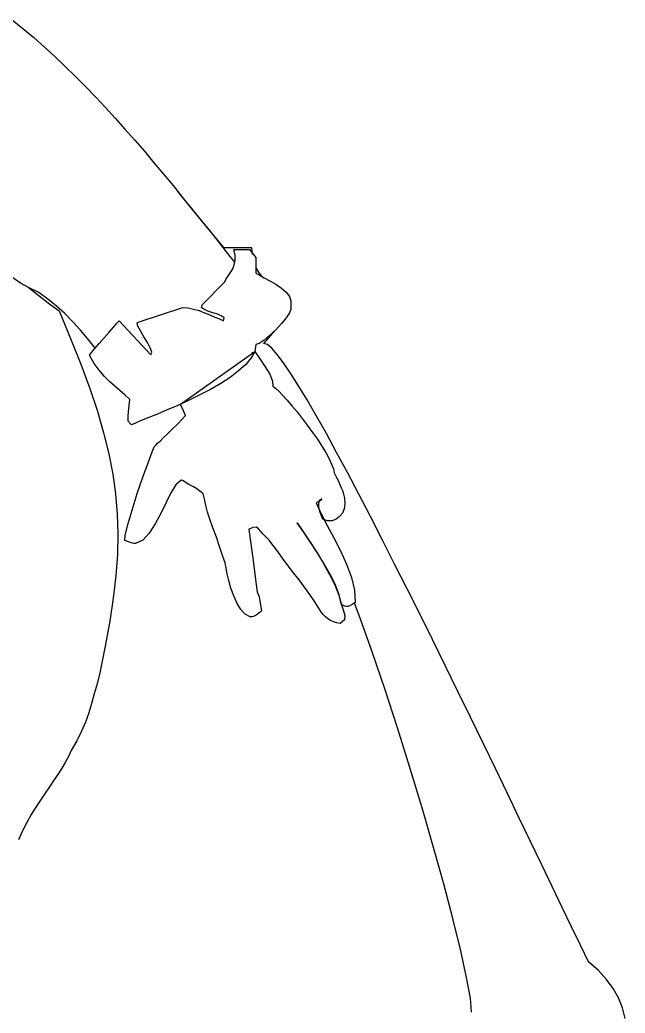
# Model space of a CAD drawing. Header units: millimetres. Extents: x 37 to 11188, y 2113 to 8073.
# Drawn here: x 1621 to 2013, y 2702 to 3344 of the extents above; entities that cross this region are included whole.
import ezdxf

# ---------------------------------------------------------------- set-up
doc = ezdxf.new("R2010")
doc.units = ezdxf.units.MM

msp = doc.modelspace()

# ---------------------------------------------------------------- linework, layer by layer
at = {"linetype": 'Continuous'}
for p, q in [((1615.88, 3344.26), (1622.88, 3338.66)), ((1622.88, 3338.66), (1629.87, 3332.86)), ((1629.87, 3332.86), (1636.67, 3326.87)), ((1636.67, 3326.87), (1643.47, 3320.66)), ((1643.47, 3320.66), (1650.08, 3314.27)), ((1650.08, 3314.27), (1656.67, 3307.87)), ((1656.67, 3307.87), (1663.28, 3301.26)), ((1663.28, 3301.26), (1669.87, 3294.46)), ((1669.87, 3294.46), (1676.28, 3287.66)), ((1676.28, 3287.66), (1682.47, 3280.67)), ((1682.47, 3280.67), (1688.87, 3273.67)), ((1688.87, 3273.67), (1695.27, 3266.47)), ((1695.27, 3266.47), (1701.47, 3259.27)), ((1701.47, 3259.27), (1707.67, 3251.87)), ((1707.67, 3251.87), (1713.87, 3244.47)), ((1713.87, 3244.47), (1720.06, 3237.08)), ((1720.06, 3237.08), (1726.07, 3229.47)), ((1725.87, 3229.88), (1722.67, 3233.87)), ((1722.67, 3233.87), (1722.67, 3233.87)), ((1731.26, 3223.27), (1725.87, 3229.88)), ((1726.07, 3229.47), (1732.26, 3221.87)), ((1736.66, 3216.68), (1731.26, 3223.27)), ((1732.26, 3221.87), (1738.46, 3214.28)), ((1742.06, 3210.07), (1736.66, 3216.68)), ((1738.46, 3214.28), (1744.67, 3206.67)), ((1747.47, 3203.48), (1742.06, 3210.07)), ((1744.67, 3206.67), (1750.66, 3199.08)), ((1753.06, 3196.88), (1747.47, 3203.48)), ((1750.66, 3199.08), (1756.86, 3191.28)), ((1771.06, 3196.88), (1753.06, 3196.88)), ((1759.27, 3195.68), (1769.46, 3195.68)), ((1760.26, 3192.08), (1759.27, 3195.68)), ((1769.46, 3195.68), (1773.66, 3190.68)), ((1771.46, 3192.48), (1771.06, 3196.88)), ((1756.86, 3191.28), (1760.06, 3187.28)), ((1758.67, 3183.28), (1759.67, 3185.88)), ((1759.67, 3185.88), (1760.26, 3188.88)), ((1760.06, 3187.28), (1760.06, 3187.88)), ((1760.26, 3188.88), (1760.26, 3192.08)), ((1773.66, 3190.68), (1773.66, 3180.48)), ((1755.87, 3178.88), (1757.27, 3180.88)), ((1757.27, 3180.88), (1758.67, 3183.28)), ((1773.66, 3183.88), (1775.46, 3180.68)), ((1773.66, 3180.48), (1775.86, 3179.28)), ((1775.46, 3180.68), (1777.26, 3178.48)), ((1621.28, 3174.08), (1616.28, 3177.48)), ((1626.47, 3171.28), (1621.28, 3174.08)), ((1738.87, 3160.08), (1753.47, 3174.88)), ((1753.47, 3174.88), (1754.46, 3176.88)), ((1754.46, 3176.88), (1755.87, 3178.88)), ((1775.86, 3179.28), (1779.06, 3177.48)), ((1777.26, 3178.48), (1777.26, 3178.48)), ((1779.06, 3177.48), (1782.66, 3175.48)), ((1782.66, 3175.48), (1786.46, 3173.28)), ((1786.46, 3173.28), (1790.26, 3170.68)), ((1633.08, 3167.88), (1626.47, 3171.28)), ((1626.68, 3171.08), (1628.48, 3169.68)), ((1628.48, 3169.68), (1634.27, 3165.08)), ((1639.07, 3163.68), (1633.08, 3167.88)), ((1790.26, 3170.68), (1793.26, 3168.08)), ((1793.26, 3168.08), (1795.46, 3165.28)), ((1634.27, 3165.08), (1640.28, 3160.49)), ((1644.68, 3159.08), (1639.07, 3163.68)), ((1640.28, 3160.49), (1646.28, 3156.09)), ((1795.46, 3165.28), (1796.26, 3162.48)), ((1796.26, 3162.48), (1796.26, 3157.28)), ((1650.08, 3154.28), (1644.68, 3159.08)), ((1646.28, 3156.09), (1653.67, 3138.28)), ((1655.07, 3149.08), (1650.08, 3154.28)), ((1698.07, 3149.08), (1726.46, 3158.28)), ((1726.46, 3158.28), (1729.67, 3158.09)), ((1729.67, 3158.09), (1733.26, 3157.28)), ((1733.26, 3157.28), (1736.87, 3156.28)), ((1736.87, 3156.28), (1740.46, 3154.88)), ((1738.46, 3158.28), (1738.87, 3160.08)), ((1739.87, 3157.09), (1738.46, 3158.28)), ((1742.46, 3155.88), (1739.87, 3157.09)), ((1740.46, 3154.88), (1743.86, 3153.48)), ((1745.86, 3154.88), (1742.46, 3155.88)), ((1749.07, 3153.88), (1745.86, 3154.88)), ((1751.66, 3152.69), (1749.07, 3153.88)), ((1795.46, 3154.88), (1793.26, 3151.48)), ((1796.26, 3157.28), (1795.46, 3154.88)), ((1660.07, 3143.68), (1655.07, 3149.08)), ((1681.47, 3145.49), (1683.67, 3148.08)), ((1683.67, 3148.08), (1685.07, 3149.68)), ((1685.07, 3149.68), (1705.67, 3127.68)), ((1696.87, 3148.29), (1698.07, 3149.08)), ((1697.27, 3146.08), (1696.87, 3148.29)), ((1743.86, 3153.48), (1747.07, 3152.08)), ((1747.07, 3152.08), (1750.07, 3150.88)), ((1750.07, 3150.88), (1752.66, 3149.68)), ((1753.06, 3151.48), (1751.66, 3152.69)), ((1752.66, 3149.68), (1753.06, 3151.48)), ((1790.26, 3147.89), (1786.46, 3143.88)), ((1793.26, 3151.48), (1790.26, 3147.89)), ((1664.68, 3138.28), (1660.07, 3143.68)), ((1675.47, 3138.69), (1678.68, 3142.28)), ((1678.68, 3142.28), (1681.47, 3145.49)), ((1698.87, 3143.09), (1697.27, 3146.08)), ((1701.07, 3139.28), (1698.87, 3143.09)), ((1778.86, 3135.08), (1785.86, 3143.09)), ((1786.46, 3143.88), (1782.66, 3140.28)), ((1785.86, 3143.09), (1786.46, 3143.88)), ((1786.46, 3143.88), (1786.46, 3143.88)), ((1653.67, 3138.28), (1660.28, 3121.69)), ((1669.08, 3132.89), (1664.68, 3138.28)), ((1669.48, 3131.68), (1672.27, 3134.88)), ((1672.27, 3134.88), (1675.47, 3138.69)), ((1703.47, 3135.69), (1701.07, 3139.28)), ((1705.27, 3132.08), (1703.47, 3135.69)), ((1775.86, 3135.08), (1773.66, 3134.29)), ((1779.06, 3137.09), (1775.86, 3135.08)), ((1781.06, 3134.29), (1778.86, 3135.08)), ((1782.66, 3140.28), (1779.06, 3137.09)), ((1665.87, 3127.49), (1667.27, 3129.08)), ((1667.27, 3129.08), (1669.48, 3131.68)), ((1669.87, 3131.89), (1669.08, 3132.89)), ((1706.27, 3129.29), (1705.27, 3132.08)), ((1705.67, 3127.68), (1706.27, 3129.29)), ((1724.87, 3095.69), (1772.86, 3129.89)), ((1772.86, 3129.89), (1770.66, 3125.68)), ((1771.39, 3128.84), (1771.26, 3129.29)), ((1771.26, 3129.29), (1771.46, 3128.88)), ((1773.66, 3134.29), (1772.86, 3129.89)), ((1772.86, 3129.89), (1776.26, 3125.09)), ((1784.06, 3131.89), (1781.06, 3134.29)), ((1787.46, 3127.89), (1784.06, 3131.89)), ((1660.28, 3121.69), (1666.08, 3105.89)), ((1669.08, 3122.09), (1665.87, 3127.49)), ((1672.27, 3117.69), (1669.08, 3122.09)), ((1770.66, 3125.68), (1767.06, 3121.49)), ((1776.26, 3125.09), (1779.66, 3119.88)), ((1791.46, 3122.49), (1787.46, 3127.89)), ((1796.06, 3115.69), (1791.46, 3122.49)), ((1675.67, 3113.69), (1672.27, 3117.69)), ((1762.46, 3117.29), (1757.06, 3113.08)), ((1767.06, 3121.49), (1762.46, 3117.29)), ((1779.66, 3119.88), (1782.66, 3115.08)), ((1801.26, 3107.69), (1796.06, 3115.69)), ((1679.07, 3110.29), (1675.67, 3113.69)), ((1682.27, 3107.28), (1679.07, 3110.29)), ((1750.87, 3109.09), (1744.27, 3105.29)), ((1757.06, 3113.08), (1750.87, 3109.09)), ((1782.66, 3115.08), (1784.46, 3110.68)), ((1784.46, 3110.68), (1784.66, 3107.28)), ((1666.08, 3105.89), (1671.07, 3091.29)), ((1685.67, 3104.49), (1682.27, 3107.28)), ((1688.87, 3101.69), (1685.67, 3104.49)), ((1744.27, 3105.29), (1737.27, 3101.69)), ((1784.66, 3107.28), (1786.26, 3106.09)), ((1786.26, 3106.09), (1788.46, 3104.09)), ((1788.46, 3104.09), (1790.86, 3101.49)), ((1806.86, 3098.49), (1801.26, 3107.69)), ((1692.07, 3098.69), (1688.87, 3101.69)), ((1691.47, 3092.89), (1692.07, 3098.69)), ((1730.07, 3098.09), (1723.07, 3094.89)), ((1737.27, 3101.69), (1730.07, 3098.09)), ((1790.86, 3101.49), (1793.86, 3098.29)), ((1793.86, 3098.29), (1796.86, 3094.69)), ((1812.86, 3088.09), (1806.86, 3098.49)), ((1671.07, 3091.29), (1675.07, 3077.1)), ((1690.88, 3088.29), (1691.47, 3092.89)), ((1716.27, 3092.09), (1709.87, 3089.29)), ((1723.07, 3094.89), (1716.27, 3092.09)), ((1724.87, 3095.49), (1724.87, 3095.69)), ((1726.86, 3091.49), (1724.87, 3095.49)), ((1728.07, 3088.49), (1726.86, 3091.49)), ((1796.86, 3094.69), (1800.26, 3090.69)), ((1800.26, 3090.69), (1803.66, 3086.49)), ((1691.07, 3084.69), (1690.88, 3088.29)), ((1693.07, 3082.29), (1691.07, 3084.69)), ((1695.67, 3083.49), (1693.07, 3082.29)), ((1699.47, 3085.09), (1695.67, 3083.49)), ((1704.27, 3087.09), (1699.47, 3085.09)), ((1709.87, 3089.29), (1704.27, 3087.09)), ((1719.27, 3079.29), (1723.27, 3083.29)), ((1723.27, 3083.29), (1728.07, 3088.49)), ((1803.66, 3086.49), (1806.86, 3082.09)), ((1819.26, 3076.69), (1812.86, 3088.09)), ((1675.07, 3077.1), (1678.47, 3063.69)), ((1716.07, 3076.1), (1719.27, 3079.29)), ((1806.86, 3082.09), (1810.25, 3077.49)), ((1810.25, 3077.49), (1813.46, 3073.09)), ((1825.85, 3064.5), (1819.26, 3076.69)), ((1708.87, 3069.3), (1710.07, 3070.49)), ((1710.07, 3070.49), (1711.67, 3071.89)), ((1711.67, 3071.89), (1713.47, 3073.7)), ((1713.47, 3073.7), (1716.07, 3076.1)), ((1813.46, 3073.09), (1816.26, 3068.69)), ((1703.87, 3057.89), (1706.47, 3064.9)), ((1706.47, 3064.9), (1707.87, 3068.09)), ((1707.87, 3068.09), (1708.87, 3069.3)), ((1816.26, 3068.69), (1818.86, 3064.5)), ((1818.86, 3064.5), (1821.05, 3060.5)), ((1832.86, 3051.49), (1825.85, 3064.5)), ((1678.47, 3063.69), (1681.07, 3050.49)), ((1700.47, 3048.5), (1703.87, 3057.89)), ((1821.05, 3060.5), (1822.66, 3056.89)), ((1822.66, 3056.89), (1823.85, 3053.89)), ((1823.85, 3053.89), (1824.26, 3051.3)), ((1824.26, 3051.3), (1825.85, 3048.3)), ((1840.26, 3037.49), (1832.86, 3051.49)), ((1681.07, 3050.49), (1682.87, 3037.7)), ((1696.87, 3037.89), (1700.47, 3048.5)), ((1725.27, 3046.69), (1721.87, 3043.5)), ((1726.07, 3046.29), (1725.27, 3046.69)), ((1727.86, 3045.29), (1726.07, 3046.29)), ((1730.26, 3043.89), (1727.86, 3045.29)), ((1825.85, 3048.3), (1827.06, 3045.9)), ((1827.06, 3045.9), (1828.06, 3043.7)), ((1718.67, 3038.49), (1715.47, 3032.09)), ((1721.87, 3043.5), (1718.67, 3038.49)), ((1732.87, 3042.5), (1730.26, 3043.89)), ((1735.47, 3040.89), (1732.87, 3042.5)), ((1737.47, 3039.49), (1735.47, 3040.89)), ((1738.87, 3038.49), (1737.47, 3039.49)), ((1739.27, 3038.1), (1738.87, 3038.49)), ((1828.06, 3043.7), (1828.85, 3041.7)), ((1828.85, 3041.7), (1829.65, 3039.89)), ((1829.65, 3039.89), (1830.06, 3038.3)), ((1830.06, 3038.3), (1830.65, 3036.7)), ((1682.87, 3037.7), (1683.87, 3024.7)), ((1693.47, 3027.29), (1696.87, 3037.89)), ((1715.47, 3032.09), (1712.07, 3025.1)), ((1739.27, 3037.89), (1739.27, 3038.1)), ((1739.67, 3037.1), (1739.27, 3037.89)), ((1740.46, 3034.5), (1739.67, 3037.1)), ((1741.46, 3029.3), (1740.46, 3034.5)), ((1814.06, 3032.7), (1812.66, 3031.9)), ((1812.66, 3031.9), (1815.86, 3024.9)), ((1815.46, 3033.5), (1814.06, 3032.7)), ((1814.46, 3031.3), (1814.65, 3032.9)), ((1814.65, 3032.9), (1815.26, 3033.9)), ((1815.26, 3033.9), (1815.86, 3034.3)), ((1816.06, 3034.3), (1815.46, 3033.5)), ((1816.06, 3034.5), (1815.86, 3034.7)), ((1815.86, 3034.7), (1816.06, 3034.3)), ((1815.86, 3034.3), (1816.06, 3034.5)), ((1830.65, 3036.7), (1831.06, 3034.9)), ((1831.06, 3034.9), (1831.25, 3031.3)), ((1847.85, 3023.1), (1840.26, 3037.49)), ((1690.67, 3017.9), (1693.47, 3027.29)), ((1742.27, 3025.9), (1741.46, 3029.3)), ((1743.86, 3021.3), (1742.27, 3025.9)), ((1814.46, 3028.9), (1814.46, 3031.3)), ((1815.26, 3025.7), (1814.46, 3028.9)), ((1817.05, 3021.3), (1815.26, 3025.7)), ((1830.86, 3028.1), (1829.65, 3025.3)), ((1831.25, 3031.3), (1830.86, 3028.1)), ((1683.87, 3024.7), (1684.27, 3011.7)), ((1712.07, 3025.1), (1708.47, 3018.3)), ((1745.86, 3015.7), (1743.86, 3021.3)), ((1804.45, 3013.1), (1800.46, 3019.1)), ((1800.46, 3019.1), (1804.45, 3012.9)), ((1815.86, 3024.9), (1819.86, 3017.3)), ((1820.05, 3020.3), (1817.05, 3021.3)), ((1823.06, 3020.3), (1820.05, 3020.3)), ((1825.66, 3021.3), (1823.06, 3020.3)), ((1827.85, 3023.1), (1825.66, 3021.3)), ((1829.65, 3025.3), (1827.85, 3023.1)), ((1855.65, 3007.9), (1847.85, 3023.1)), ((1689.07, 3010.9), (1690.67, 3017.9)), ((1708.47, 3018.3), (1704.67, 3012.3)), ((1748.07, 3009.7), (1745.86, 3015.7)), ((1770.87, 3015.5), (1769.06, 3014.9)), ((1769.06, 3014.9), (1769.86, 3008.5)), ((1771.26, 3015.7), (1770.87, 3015.5)), ((1771.66, 3015.9), (1771.26, 3015.7)), ((1773.86, 3016.3), (1771.66, 3015.9)), ((1775.27, 3015.1), (1773.86, 3016.3)), ((1776.86, 3013.5), (1775.27, 3015.1)), ((1778.46, 3011.7), (1776.86, 3013.5)), ((1808.85, 3006.7), (1804.45, 3013.1)), ((1804.45, 3012.9), (1808.85, 3006.5)), ((1819.86, 3017.3), (1824.06, 3009.3)), ((1684.27, 3011.7), (1684.08, 2998.5)), ((1688.87, 3007.5), (1689.07, 3010.9)), ((1689.67, 3007.3), (1688.87, 3007.5)), ((1690.47, 3006.9), (1689.67, 3007.3)), ((1691.27, 3006.7), (1690.47, 3006.9)), ((1692.27, 3006.3), (1691.27, 3006.7)), ((1693.07, 3006.1), (1692.27, 3006.3)), ((1693.87, 3005.9), (1693.07, 3006.1)), ((1700.47, 3007.9), (1695.67, 3005.7)), ((1704.67, 3012.3), (1700.47, 3007.9)), ((1750.07, 3003.7), (1748.07, 3009.7)), ((1769.86, 3008.5), (1771.87, 2994.7)), ((1780.26, 3009.7), (1778.46, 3011.7)), ((1782.26, 3007.7), (1780.26, 3009.7)), ((1784.06, 3005.5), (1782.26, 3007.7)), ((1813.25, 2999.9), (1808.85, 3006.7)), ((1808.85, 3006.5), (1813.25, 2999.7)), ((1824.06, 3009.3), (1828.46, 3000.9)), ((1863.45, 2992.3), (1855.65, 3007.9)), ((1694.87, 3005.7), (1693.87, 3005.9)), ((1695.67, 3005.7), (1694.87, 3005.7)), ((1752.06, 2997.9), (1750.07, 3003.7)), ((1785.66, 3003.3), (1784.06, 3005.5)), ((1787.26, 3001.3), (1785.66, 3003.3)), ((1790.86, 2996.11), (1787.26, 3001.3)), ((1817.46, 2993.1), (1813.25, 2999.9)), ((1813.25, 2999.7), (1817.46, 2992.71)), ((1828.46, 3000.9), (1832.25, 2992.3)), ((1684.08, 2998.5), (1683.08, 2984.7)), ((1753.66, 2993.1), (1752.06, 2997.9)), ((1771.87, 2994.7), (1773.66, 2980.7)), ((1794.46, 2991.3), (1790.86, 2996.11)), ((1754.46, 2989.7), (1753.66, 2993.1)), ((1755.06, 2986.1), (1754.46, 2989.7)), ((1798.06, 2986.7), (1794.46, 2991.3)), ((1821.45, 2986.1), (1817.46, 2993.1)), ((1817.46, 2992.71), (1821.26, 2985.7)), ((1832.25, 2992.3), (1835.45, 2983.7)), ((1871.65, 2976.3), (1863.45, 2992.3)), ((1683.08, 2984.7), (1681.27, 2970.31)), ((1756.06, 2981.7), (1755.06, 2986.1)), ((1757.46, 2976.71), (1756.06, 2981.7)), ((1773.66, 2980.7), (1774.46, 2974.31)), ((1801.66, 2982.1), (1798.06, 2986.7)), ((1805.06, 2977.3), (1801.66, 2982.1)), ((1821.26, 2985.7), (1824.66, 2978.9)), ((1824.85, 2979.3), (1821.45, 2986.1)), ((1835.45, 2983.7), (1837.45, 2975.5)), ((1759.27, 2971.7), (1757.46, 2976.71)), ((1774.46, 2974.31), (1775.66, 2971.1)), ((1808.46, 2972.71), (1805.06, 2977.3)), ((1824.66, 2978.9), (1827.25, 2972.31)), ((1827.46, 2972.5), (1824.85, 2979.3)), ((1837.45, 2975.5), (1837.86, 2967.51)), ((1879.65, 2960.11), (1871.65, 2976.3)), ((1681.27, 2970.31), (1679.07, 2955.31)), ((1761.46, 2966.91), (1759.27, 2971.7)), ((1775.66, 2971.1), (1776.26, 2968.51)), ((1776.26, 2968.51), (1776.66, 2965.7)), ((1811.86, 2967.91), (1808.46, 2972.71)), ((1815.06, 2962.71), (1811.86, 2967.91)), ((1827.25, 2972.31), (1829.06, 2965.91)), ((1829.06, 2965.91), (1827.46, 2972.5)), ((1837.86, 2967.51), (1835.86, 2966.1)), ((1763.86, 2962.9), (1761.46, 2966.91)), ((1766.66, 2959.9), (1763.86, 2962.9)), ((1776.46, 2961.3), (1775.46, 2960.51)), ((1777.26, 2962.11), (1776.46, 2961.3)), ((1776.66, 2965.7), (1777.26, 2962.11)), ((1816.06, 2961.11), (1815.06, 2962.71)), ((1817.26, 2959.71), (1816.06, 2961.11)), ((1829.85, 2965.7), (1829.06, 2965.91)), ((1829.06, 2965.91), (1830.25, 2962.11)), ((1830.46, 2965.3), (1829.85, 2965.7)), ((1830.25, 2962.11), (1831.25, 2959.11)), ((1831.25, 2965.11), (1830.46, 2965.3)), ((1832.05, 2964.91), (1831.25, 2965.11)), ((1833.05, 2964.91), (1832.05, 2964.91)), ((1834.46, 2965.3), (1833.05, 2964.91)), ((1835.86, 2966.1), (1834.46, 2965.3)), ((1841.05, 2957.31), (1837.36, 2967.16)), ((1679.07, 2955.31), (1676.07, 2939.31)), ((1769.86, 2958.31), (1766.66, 2959.9)), ((1771.06, 2958.31), (1769.86, 2958.31)), ((1772.06, 2958.5), (1771.06, 2958.31)), ((1773.06, 2958.9), (1772.06, 2958.5)), ((1773.86, 2959.31), (1773.06, 2958.9)), ((1774.66, 2959.9), (1773.86, 2959.31)), ((1775.46, 2960.51), (1774.66, 2959.9)), ((1818.66, 2958.31), (1817.26, 2959.71)), ((1820.26, 2956.9), (1818.66, 2958.31)), ((1821.86, 2955.91), (1820.26, 2956.9)), ((1823.85, 2954.91), (1821.86, 2955.91)), ((1825.85, 2954.31), (1823.85, 2954.91)), ((1831.06, 2956.31), (1828.25, 2953.91)), ((1831.25, 2959.11), (1831.06, 2956.31)), ((1848.85, 2935.51), (1841.05, 2957.31)), ((1887.85, 2943.51), (1879.65, 2960.11)), ((1828.25, 2953.91), (1825.85, 2954.31)), ((1896.25, 2926.71), (1887.85, 2943.51)), ((1676.07, 2939.31), (1672.67, 2922.11)), ((1857.05, 2911.71), (1848.85, 2935.51)), ((1904.44, 2909.91), (1896.25, 2926.71)), ((1672.67, 2922.11), (1670.88, 2914.91)), ((1670.88, 2914.91), (1669.08, 2908.32)), ((1865.25, 2886.52), (1857.05, 2911.71)), ((1912.64, 2893.32), (1904.44, 2909.91)), ((1669.08, 2908.32), (1667.27, 2902.11)), ((1667.27, 2902.11), (1665.47, 2896.12)), ((1665.47, 2896.12), (1663.28, 2890.11)), ((1920.65, 2876.51), (1912.64, 2893.32)), ((1660.68, 2884.31), (1657.67, 2878.12)), ((1663.28, 2890.11), (1660.68, 2884.31)), ((1873.25, 2860.72), (1865.25, 2886.52)), ((1657.67, 2878.12), (1654.08, 2871.71)), ((1654.08, 2871.71), (1652.27, 2867.92)), ((1928.64, 2860.12), (1920.65, 2876.51)), ((1652.27, 2867.92), (1650.27, 2864.12)), ((1648.08, 2860.32), (1645.47, 2856.32)), ((1650.27, 2864.12), (1648.08, 2860.32)), ((1881.25, 2834.73), (1873.25, 2860.72)), ((1936.44, 2843.92), (1928.64, 2860.12)), ((1642.88, 2852.53), (1640.07, 2848.33)), ((1645.47, 2856.32), (1642.88, 2852.53)), ((1640.07, 2848.33), (1637.28, 2844.13)), ((1634.27, 2839.73), (1631.28, 2835.12)), ((1637.28, 2844.13), (1634.27, 2839.73)), ((1944.04, 2828.13), (1936.44, 2843.92)), ((1631.28, 2835.12), (1628.28, 2830.33)), ((1888.65, 2809.13), (1881.25, 2834.73)), ((1628.28, 2830.33), (1625.48, 2825.13)), ((1951.44, 2812.93), (1944.04, 2828.13)), ((1625.48, 2825.13), (1622.68, 2819.73)), ((1622.68, 2819.73), (1620.08, 2813.93)), ((1895.45, 2784.73), (1888.65, 2809.13)), ((1958.64, 2797.93), (1951.44, 2812.93)), ((1965.44, 2783.93), (1958.64, 2797.93)), ((1901.25, 2762.34), (1895.45, 2784.73)), ((1971.84, 2770.34), (1965.44, 2783.93)), ((1977.84, 2757.74), (1971.84, 2770.34)), ((1906.25, 2742.14), (1901.25, 2762.34)), ((1983.64, 2745.94), (1977.84, 2757.74)), ((1988.83, 2735.14), (1983.64, 2745.94)), ((1910.05, 2724.94), (1906.25, 2742.14)), ((1995.44, 2729.54), (1988.83, 2735.14)), ((1912.45, 2711.54), (1910.05, 2724.94)), ((2000.64, 2723.74), (1995.44, 2729.54)), ((2004.83, 2717.94), (2000.64, 2723.74)), ((2008.23, 2711.74), (2004.83, 2717.94)), ((1913.24, 2702.55), (1912.45, 2711.54)), ((2010.84, 2705.34), (2008.23, 2711.74)), ((2012.63, 2698.54), (2010.84, 2705.34))]:
    msp.add_line(p, q, dxfattribs=at)

doc.saveas('drawing.dxf')
